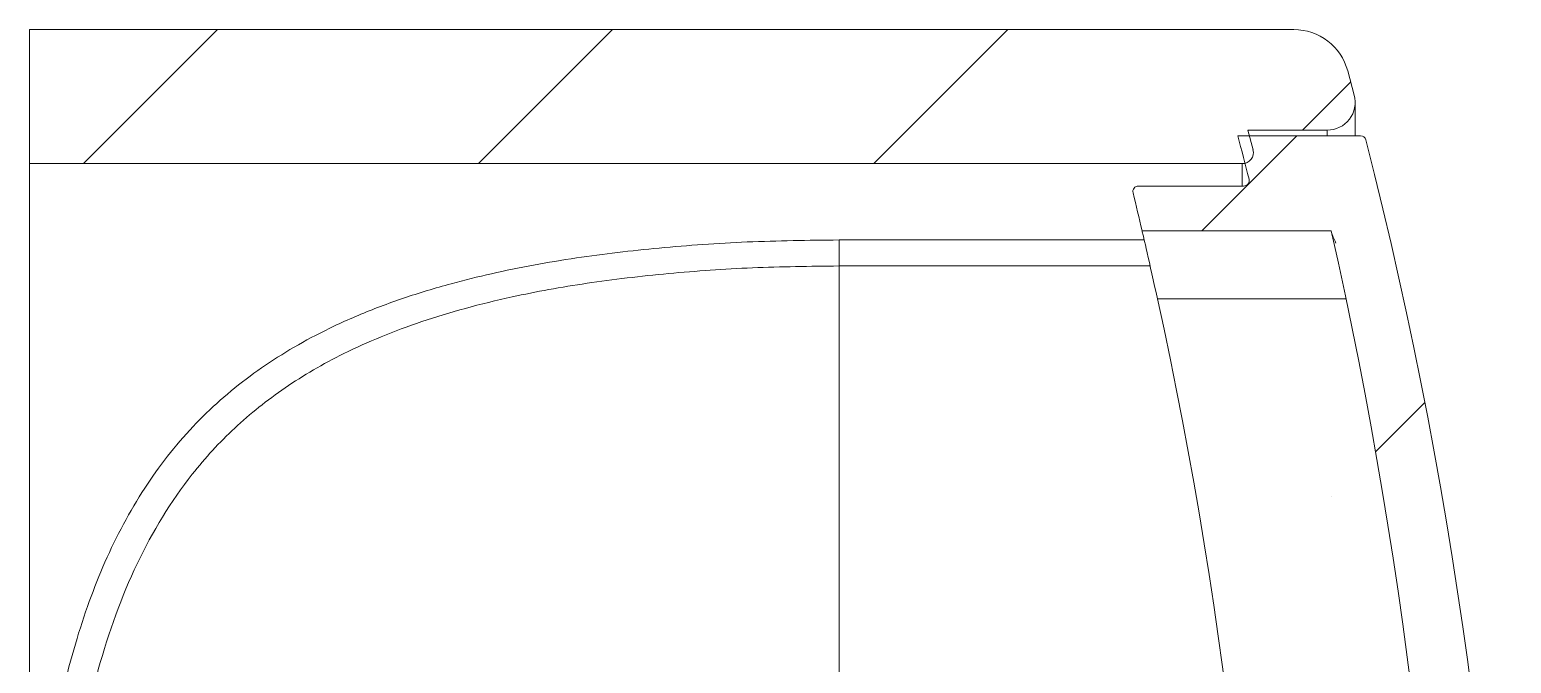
# Model space of a CAD drawing. Extents: x 14808 to 20058, y -13198 to -11680.
# Drawn here: x 19081.16 to 19094.41, y -12626.6 to -12620.93 of the extents above; entities that cross this region are included whole.
import ezdxf

# ---------------------------------------------------------------- set-up
doc = ezdxf.new("R2010")
doc.units = 0
doc.header["$LTSCALE"] = 7
doc.header["$MEASUREMENT"] = 0
doc.layers.get('0').update_dxf_attribs({"color": 2, "linetype": 'CONTINUOUS'})
pattern_1 = [(45, (85.4865, 0), (-1.76776695, 1.76776695), [])]

msp = doc.modelspace()

# ---------------------------------------------------------------- hatches: boundary and pattern name
at = {"linetype": 'Continuous', "lineweight": 0}
h = msp.add_hatch(dxfattribs=at)
h.set_pattern_fill('ANSI31', color=2, scale=20, style=0)
h.set_pattern_definition(pattern_1)
edge = h.paths.add_edge_path(flags=0)
edge.add_arc((19092.005, -12622.029), 0.1, 270, 374.5508)
edge.add_spline(control_points=[(19092.102, -12622.004), (19092.087, -12621.946), (19092.072, -12621.887), (19092.056, -12621.829)], knot_values=[0.041487, 0.041487, 0.041487, 0.041487, 0.041844, 0.041844, 0.041844, 0.041844], weights=[1, 1, 1, 1], degree=3, periodic=0)
edge.add_line((19092.056, -12621.829), (19092.766, -12621.829))
edge.add_arc((19092.766, -12621.579), 0.25, 270, 374.8903)
edge.add_spline(control_points=[(19093.007, -12621.515), (19092.988, -12621.443), (19092.969, -12621.37), (19092.949, -12621.298)], knot_values=[0.043636, 0.043636, 0.043636, 0.043636, 0.044079, 0.044079, 0.044079, 0.044079], weights=[1, 1, 1, 1], degree=3, periodic=0)
edge.add_arc((19092.467, -12621.429), 0.5, 15.2004, 90)
edge.add_line((19092.467, -12620.929), (19081.156, -12620.929))
edge.add_line((19081.156, -12620.929), (19081.156, -12622.129))
edge.add_line((19081.156, -12622.129), (19092.005, -12622.129))
h = msp.add_hatch(dxfattribs=at)
h.set_pattern_fill('ANSI31', color=2, scale=20, style=0)
h.set_pattern_definition(pattern_1)
edge = h.paths.add_edge_path(flags=0)
edge.add_arc((19050.747, -12632.179), 41.454, 346.3422, 346.8227, ccw=False)
edge.add_arc((19091.077, -12641.979), 0.05, 166.3422, 270)
edge.add_line((19091.077, -12642.029), (19093.176, -12642.029))
edge.add_arc((19093.176, -12641.979), 0.05, 270, 346.3241)
edge.add_arc((19052.901, -12632.179), 41.5, 346.3241, 374.317)
edge.add_arc((19093.064, -12621.929), 0.05, 14.317, 90)
edge.add_line((19093.064, -12621.879), (19091.966, -12621.879))
edge.add_arc((19052.901, -12632.179), 40.4, 14.2027, 14.7707, ccw=False)
edge.add_arc((19092.018, -12622.279), 0.05, -90, 14.2027, ccw=False)
edge.add_line((19092.018, -12622.329), (19091.077, -12622.329))
edge.add_arc((19091.077, -12622.379), 0.05, 90, 193.6578)
edge.add_arc((19050.747, -12632.179), 41.454, 13.1773, 13.6578, ccw=False)
edge.add_line((19091.109, -12622.729), (19092.802, -12622.729))
edge.add_arc((19050.747, -12632.179), 43.104, -12.6643, 12.6643, ccw=False)
edge.add_line((19092.802, -12641.629), (19091.109, -12641.629))

# ---------------------------------------------------------------- linework, layer by layer
at = {"color": 7, "linetype": 'Continuous', "lineweight": 15}
for p, q in [((19092.467, -12620.929), (19081.156, -12620.929)), ((19081.156, -12620.929), (19081.156, -12622.129)), ((19093.007, -12621.515), (19092.949, -12621.298)), ((19093.016, -12621.879), (19093.016, -12621.579)), ((19093.064, -12621.879), (19091.966, -12621.879)), ((19092.102, -12622.004), (19092.056, -12621.829)), ((19092.766, -12621.829), (19092.056, -12621.829)), ((19092.005, -12622.129), (19081.156, -12622.129)), ((19081.156, -12628.897), (19081.156, -12622.129)), ((19092.018, -12622.329), (19091.077, -12622.329)), ((19092.802, -12622.729), (19091.109, -12622.729)), ((19088.4, -12628.094), (19088.398, -12623.045)), ((19091.247, -12623.338), (19092.935, -12623.338))]:
    msp.add_line(p, q, dxfattribs=at)
at = {"color": 8, "linetype": 'Continuous', "lineweight": 15}
for p, q in [((19092.766, -12621.829), (19092.766, -12621.879)), ((19092.005, -12622.129), (19092.005, -12622.329)), ((19091.129, -12622.812), (19088.398, -12622.812)), ((19091.182, -12623.045), (19088.398, -12623.045))]:
    msp.add_line(p, q, dxfattribs=at)
at = {"color": 7, "linetype": 'Continuous', "lineweight": 15}
for centre, radius, start, end in [((19092.467, -12621.429), 0.5, 15.2004, 90), ((19092.766, -12621.579), 0.25, 270, 14.8903), ((19052.901, -12632.179), 40.4, 14.2027, 14.7707), ((19093.064, -12621.929), 0.05, 14.317, 90), ((19052.901, -12632.179), 41.5, 346.3241, 14.317), ((19092.005, -12622.029), 0.1, 270, 14.5508), ((19091.077, -12622.379), 0.05, 90, 193.6578), ((19092.018, -12622.279), 0.05, 270, 14.2027), ((19050.747, -12632.179), 41.454, 13.1773, 13.6578), ((19050.747, -12632.179), 43.104, 347.3357, 12.6643), ((19050.747, -12632.179), 41.454, 347.6857, 12.3143)]:
    msp.add_arc(centre, radius, start, end, dxfattribs=at)
for points, knots in [([(19091.247, -12623.338), (19091.213, -12623.186), (19091.145, -12622.877), (19091.112, -12622.741), (19091.11, -12622.731), (19091.109, -12622.729)], [0, 0, 0, 0, 0.432179, 0.876793, 1, 1, 1, 1]), ([(19088.398, -12622.812), (19088.124, -12622.815), (19087.582, -12622.822), (19086.794, -12622.878), (19086.158, -12622.953), (19085.662, -12623.035), (19085.288, -12623.112), (19084.898, -12623.208), (19084.497, -12623.33), (19084.091, -12623.483), (19083.621, -12623.704), (19083.11, -12624.02), (19082.597, -12624.475), (19082.164, -12625.03), (19081.876, -12625.57), (19081.685, -12626.049), (19081.561, -12626.432), (19081.451, -12626.847), (19081.339, -12627.38), (19081.234, -12628.058), (19081.183, -12628.609), (19081.156, -12628.897)], [0, 0, 0, 0, 0.0652018, 0.1285926, 0.1899244, 0.2229612, 0.255858, 0.2887439, 0.3293045, 0.3698533, 0.4106321, 0.4802652, 0.5512026, 0.6245176, 0.7011836, 0.7385649, 0.7774065, 0.8177762, 0.8597342, 0.9267144, 1, 1, 1, 1]), ([(19088.398, -12622.812), (19088.398, -12622.823), (19088.398, -12622.845), (19088.398, -12622.902), (19088.398, -12622.97), (19088.398, -12623.02), (19088.398, -12623.045)], [0, 0, 0, 0, 0.244289, 0.5, 0.755712, 1, 1, 1, 1])]:
    msp.add_open_spline(points, degree=3, knots=knots, dxfattribs=at)
at = {"color": 8, "linetype": 'Continuous', "lineweight": 15}
for points, knots in [([(19092.81, -12622.762), (19092.811, -12622.765), (19092.82, -12622.79), (19092.833, -12622.817), (19092.844, -12622.842)], [0, 0, 0, 0, 0.106408, 1, 1, 1, 1]), ([(19088.398, -12623.045), (19088.139, -12623.048), (19087.626, -12623.054), (19086.993, -12623.099), (19086.503, -12623.15), (19086.145, -12623.198), (19085.802, -12623.254), (19085.437, -12623.327), (19085.056, -12623.42), (19084.664, -12623.539), (19084.301, -12623.674), (19083.883, -12623.862), (19083.434, -12624.124), (19082.982, -12624.485), (19082.518, -12624.99), (19082.09, -12625.693), (19081.807, -12626.482), (19081.64, -12627.171), (19081.544, -12627.695), (19081.472, -12628.22), (19081.397, -12628.945), (19081.354, -12629.516), (19081.341, -12629.924), (19081.341, -12629.929)], [0, 0, 0, 0, 0.059095, 0.116966, 0.146267, 0.174895, 0.20287, 0.230212, 0.266552, 0.301911, 0.336354, 0.369953, 0.427631, 0.484107, 0.539847, 0.632077, 0.725712, 0.772805, 0.820585, 0.862893, 0.905653, 0.99881, 1, 1, 1, 1])]:
    msp.add_open_spline(points, degree=3, knots=knots, dxfattribs=at)

doc.saveas('drawing.dxf')
